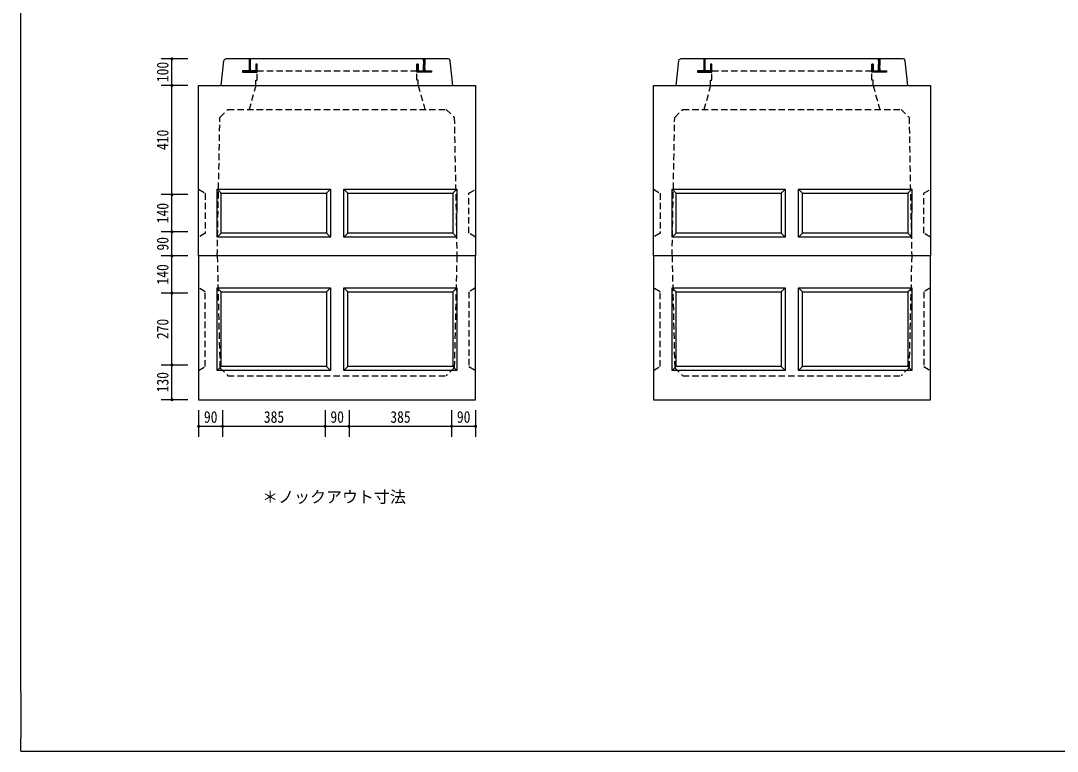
# Model space of a CAD drawing. Units: millimetres, scale not verified. Extents: x -3704 to 3796, y -2790 to 2696.
# Drawn here: x -3704 to 189, y -2790 to -47 of the extents above; entities that cross this region are included whole.
import ezdxf
from ezdxf.enums import TextEntityAlignment as Align

# ---------------------------------------------------------------- set-up
doc = ezdxf.new("R2010")
doc.units = ezdxf.units.MM
doc.header["$LTSCALE"] = 20
doc.linetypes.add('DASHED1', pattern=[1.8, 1.2, -0.6])
doc.layers.add('0-0_レイヤ_1', color=7, linetype='Continuous')
doc.layers.add('0-9_レイヤ10', color=7, linetype='Continuous')
doc.styles.add('HG丸ｺﾞｼｯｸM-PRO', font='')
doc.styles.add('ＭＳ ゴシック', font='')
doc.styles.get('HG丸ｺﾞｼｯｸM-PRO').set_extended_font_data('HG丸ｺﾞｼｯｸM-PRO')
doc.styles.get('ＭＳ ゴシック').set_extended_font_data('MS Gothic')

msp = doc.modelspace()

# ---------------------------------------------------------------- hatches: boundary and pattern name
at = {"layer": '0-9_レイヤ10'}
for points in [[(-3130.12, -190, 1), (-3142.12, -190, 1)], [(-3130.12, -290, 1), (-3142.12, -290, 1)], [(-3130.12, -700, 1), (-3142.12, -700, 1)], [(-3130.12, -840, 1), (-3142.12, -840, 1)], [(-3130.12, -930, 1), (-3142.12, -930, 1)], [(-3130.12, -1070, 1), (-3142.12, -1070, 1)], [(-3130.12, -1340, 1), (-3142.12, -1340, 1)], [(-3130.12, -1470, 1), (-3142.12, -1470, 1)], [(-3030.12, -1570, 1), (-3042.12, -1570, 1)], [(-2940.12, -1570, 1), (-2952.12, -1570, 1)], [(-2555.12, -1570, 1), (-2567.12, -1570, 1)], [(-2465.12, -1570, 1), (-2477.12, -1570, 1)], [(-2080.12, -1570, 1), (-2092.12, -1570, 1)], [(-1990.12, -1570, 1), (-2002.12, -1570, 1)]]:
    msp.add_hatch(color=256, dxfattribs=at).paths.add_polyline_path(points)

# ---------------------------------------------------------------- linework, layer by layer
at = {"layer": '0-0_レイヤ_1'}
for p, q in [((-3704.12, -2568.82), (-3704.12, 2646.47)), ((-2098.62, -190), (-2933.62, -190)), ((-2846.12, -192), (-2841.12, -192)), ((-2846.12, -194), (-2841.12, -194)), ((-2191.12, -192), (-2186.12, -192)), ((-2191.12, -194), (-2186.12, -194)), ((-390.62, -190), (-1225.62, -190)), ((-1138.12, -192), (-1133.12, -192)), ((-1138.12, -194), (-1133.12, -194)), ((-483.12, -192), (-478.12, -192)), ((-483.12, -194), (-478.12, -194)), ((-2951.12, -290), (-2941.12, -197.5)), ((-2846.12, -196), (-2841.12, -196)), ((-2846.12, -198), (-2841.12, -198)), ((-2846.12, -200), (-2841.12, -200)), ((-2846.12, -202), (-2841.12, -202)), ((-2846.12, -204), (-2841.12, -204)), ((-2846.12, -206), (-2841.12, -206)), ((-2846.12, -208), (-2841.12, -208)), ((-2846.12, -210), (-2841.12, -210)), ((-2846.12, -212), (-2841.12, -212)), ((-2846.12, -214), (-2841.12, -214)), ((-2846.12, -216), (-2841.12, -216)), ((-2846.12, -218), (-2841.12, -218)), ((-2846.12, -220), (-2841.12, -220)), ((-2846.12, -222), (-2841.12, -222)), ((-2846.12, -224), (-2841.12, -224)), ((-2846.12, -226), (-2841.12, -226)), ((-2846.12, -228), (-2841.12, -228)), ((-2846.12, -230), (-2841.12, -230)), ((-2846.12, -232), (-2841.12, -232)), ((-2821.12, -210), (-2816.12, -210)), ((-2821.12, -212), (-2816.12, -212)), ((-2821.12, -214), (-2816.12, -214)), ((-2821.12, -216), (-2816.12, -216)), ((-2821.12, -218), (-2816.12, -218)), ((-2821.12, -220), (-2816.12, -220)), ((-2821.12, -222), (-2816.12, -222)), ((-2821.12, -224), (-2816.12, -224)), ((-2821.12, -226), (-2816.12, -226)), ((-2821.12, -228), (-2816.12, -228)), ((-2821.12, -230), (-2816.12, -230)), ((-2821.12, -232), (-2816.12, -232)), ((-2216.12, -210), (-2211.12, -210)), ((-2216.12, -212), (-2211.12, -212)), ((-2216.12, -214), (-2211.12, -214)), ((-2216.12, -216), (-2211.12, -216)), ((-2216.12, -218), (-2211.12, -218)), ((-2216.12, -220), (-2211.12, -220)), ((-2216.12, -222), (-2211.12, -222)), ((-2216.12, -224), (-2211.12, -224)), ((-2216.12, -226), (-2211.12, -226)), ((-2216.12, -228), (-2211.12, -228)), ((-2216.12, -230), (-2211.12, -230)), ((-2216.12, -232), (-2211.12, -232)), ((-2191.12, -196), (-2186.12, -196)), ((-2191.12, -198), (-2186.12, -198)), ((-2191.12, -200), (-2186.12, -200)), ((-2191.12, -202), (-2186.12, -202)), ((-2191.12, -204), (-2186.12, -204)), ((-2191.12, -206), (-2186.12, -206)), ((-2191.12, -208), (-2186.12, -208)), ((-2191.12, -210), (-2186.12, -210)), ((-2191.12, -212), (-2186.12, -212)), ((-2191.12, -214), (-2186.12, -214)), ((-2191.12, -216), (-2186.12, -216)), ((-2191.12, -218), (-2186.12, -218)), ((-2191.12, -220), (-2186.12, -220)), ((-2191.12, -222), (-2186.12, -222)), ((-2191.12, -224), (-2186.12, -224)), ((-2191.12, -226), (-2186.12, -226)), ((-2191.12, -228), (-2186.12, -228)), ((-2191.12, -230), (-2186.12, -230)), ((-2191.12, -232), (-2186.12, -232)), ((-2081.12, -290), (-2091.12, -197.5)), ((-1243.12, -290), (-1233.12, -197.5)), ((-1138.12, -196), (-1133.12, -196)), ((-1138.12, -198), (-1133.12, -198)), ((-1138.12, -200), (-1133.12, -200)), ((-1138.12, -202), (-1133.12, -202)), ((-1138.12, -204), (-1133.12, -204)), ((-1138.12, -206), (-1133.12, -206)), ((-1138.12, -208), (-1133.12, -208)), ((-1138.12, -210), (-1133.12, -210)), ((-1138.12, -212), (-1133.12, -212)), ((-1138.12, -214), (-1133.12, -214)), ((-1138.12, -216), (-1133.12, -216)), ((-1138.12, -218), (-1133.12, -218)), ((-1138.12, -220), (-1133.12, -220)), ((-1138.12, -222), (-1133.12, -222)), ((-1138.12, -224), (-1133.12, -224)), ((-1138.12, -226), (-1133.12, -226)), ((-1138.12, -228), (-1133.12, -228)), ((-1138.12, -230), (-1133.12, -230)), ((-1138.12, -232), (-1133.12, -232)), ((-1113.12, -210), (-1108.12, -210)), ((-1113.12, -212), (-1108.12, -212)), ((-1113.12, -214), (-1108.12, -214)), ((-1113.12, -216), (-1108.12, -216)), ((-1113.12, -218), (-1108.12, -218)), ((-1113.12, -220), (-1108.12, -220)), ((-1113.12, -222), (-1108.12, -222)), ((-1113.12, -224), (-1108.12, -224)), ((-1113.12, -226), (-1108.12, -226)), ((-1113.12, -228), (-1108.12, -228)), ((-1113.12, -230), (-1108.12, -230)), ((-1113.12, -232), (-1108.12, -232)), ((-508.12, -210), (-503.12, -210)), ((-508.12, -212), (-503.12, -212)), ((-508.12, -214), (-503.12, -214)), ((-508.12, -216), (-503.12, -216)), ((-508.12, -218), (-503.12, -218)), ((-508.12, -220), (-503.12, -220)), ((-508.12, -222), (-503.12, -222)), ((-508.12, -224), (-503.12, -224)), ((-508.12, -226), (-503.12, -226)), ((-508.12, -228), (-503.12, -228)), ((-508.12, -230), (-503.12, -230)), ((-508.12, -232), (-503.12, -232)), ((-483.12, -196), (-478.12, -196)), ((-483.12, -198), (-478.12, -198)), ((-483.12, -200), (-478.12, -200)), ((-483.12, -202), (-478.12, -202)), ((-483.12, -204), (-478.12, -204)), ((-483.12, -206), (-478.12, -206)), ((-483.12, -208), (-478.12, -208)), ((-483.12, -210), (-478.12, -210)), ((-483.12, -212), (-478.12, -212)), ((-483.12, -214), (-478.12, -214)), ((-483.12, -216), (-478.12, -216)), ((-483.12, -218), (-478.12, -218)), ((-483.12, -220), (-478.12, -220)), ((-483.12, -222), (-478.12, -222)), ((-483.12, -224), (-478.12, -224)), ((-483.12, -226), (-478.12, -226)), ((-483.12, -228), (-478.12, -228)), ((-483.12, -230), (-478.12, -230)), ((-483.12, -232), (-478.12, -232)), ((-373.12, -290), (-383.12, -197.5)), ((-2871.12, -236), (-2821.12, -236)), ((-2871.12, -238), (-2821.12, -238)), ((-2871.12, -240), (-2821.12, -240)), ((-2846.12, -234), (-2841.12, -234)), ((-2821.12, -234), (-2816.12, -234)), ((-2821.12, -236), (-2816.12, -236)), ((-2821.12, -238), (-2816.12, -238)), ((-2821.12, -240), (-2816.12, -240)), ((-2216.12, -234), (-2211.12, -234)), ((-2216.12, -236), (-2161.12, -236)), ((-2216.12, -238), (-2161.12, -238)), ((-2191.12, -234), (-2186.12, -234)), ((-1163.12, -236), (-1113.12, -236)), ((-1163.12, -238), (-1113.12, -238)), ((-1163.12, -240), (-1113.12, -240)), ((-1138.12, -234), (-1133.12, -234)), ((-1113.12, -234), (-1108.12, -234)), ((-1113.12, -236), (-1108.12, -236)), ((-1113.12, -238), (-1108.12, -238)), ((-1113.12, -240), (-1108.12, -240)), ((-508.12, -234), (-503.12, -234)), ((-508.12, -236), (-453.12, -236)), ((-508.12, -238), (-453.12, -238)), ((-483.12, -234), (-478.12, -234)), ((-2951.12, -695), (-2966.12, -680)), ((-2556.12, -695), (-2541.12, -680)), ((-2476.12, -695), (-2491.12, -680)), ((-2081.12, -695), (-2066.12, -680)), ((-1243.12, -695), (-1258.12, -680)), ((-848.12, -695), (-833.12, -680)), ((-768.12, -695), (-783.12, -680)), ((-373.12, -695), (-358.12, -680)), ((-2951.12, -845), (-2966.12, -860)), ((-2556.12, -845), (-2541.12, -860)), ((-2066.12, -860), (-2081.12, -845)), ((-1243.12, -845), (-1258.12, -860)), ((-848.12, -845), (-833.12, -860)), ((-358.12, -860), (-373.12, -845)), ((-1996.12, -930), (-3036.12, -930)), ((-1996.12, -930), (-3036.12, -930)), ((-288.12, -930), (-1328.12, -930)), ((-288.12, -930), (-1328.12, -930)), ((-2966.12, -1050), (-2951.12, -1065)), ((-2556.12, -1065), (-2541.12, -1050)), ((-2081.12, -1065), (-2066.12, -1050)), ((-1258.12, -1050), (-1243.12, -1065)), ((-848.12, -1065), (-833.12, -1050)), ((-373.12, -1065), (-358.12, -1050)), ((-2966.12, -1360), (-2951.12, -1345)), ((-2541.12, -1360), (-2556.12, -1345)), ((-2491.12, -1360), (-2476.12, -1345)), ((-2066.12, -1360), (-2081.12, -1345)), ((-1258.12, -1360), (-1243.12, -1345)), ((-833.12, -1360), (-848.12, -1345)), ((-783.12, -1360), (-768.12, -1345)), ((-358.12, -1360), (-373.12, -1345)), ((-3704.12, -2568.82), (-3704.12, -2740.32)), ((-3704.12, -2790.32), (-3704.12, -2740.32)), ((-3704.12, -2790.32), (-3532.94, -2790.32))]:
    msp.add_line(p, q, dxfattribs=at)
at = {"layer": '0-0_レイヤ_1', "linetype": 'DASHED1'}
for p, q in [((-2816.12, -235), (-2216.12, -235)), ((-1108.12, -235), (-508.12, -235)), ((-2821.12, -290), (-2846.12, -380)), ((-2211.12, -290), (-2186.12, -380)), ((-1113.12, -290), (-1138.12, -380)), ((-503.12, -290), (-478.12, -380)), ((-2926.12, -1380), (-2106.12, -1380)), ((-1218.12, -1380), (-398.12, -1380))]:
    msp.add_line(p, q, dxfattribs=at)
at = {"layer": '0-0_レイヤ_1'}
for points in [[(-2941.12, -197.5), (-2939.11, -192.18), (-2933.62, -190)], [(-2841.12, -235), (-2841.12, -190), (-2846.12, -190), (-2846.12, -235)], [(-2091.12, -197.5), (-2093.57, -191.85), (-2098.62, -190)], [(-1233.12, -197.5), (-1231.11, -192.18), (-1225.62, -190)], [(-1133.12, -235), (-1133.12, -190), (-1138.12, -190), (-1138.12, -235)], [(-383.12, -197.5), (-385.57, -191.85), (-390.62, -190)], [(-2821.12, -235), (-2871.12, -235), (-2871.12, -240), (-2821.12, -240)], [(-1113.12, -235), (-1163.12, -235), (-1163.12, -240), (-1113.12, -240)], [(-2491.12, -860), (-2476.12, -845), (-2476.12, -695), (-2081.12, -695), (-2081.12, -845), (-2476.12, -845)], [(-783.12, -860), (-768.12, -845), (-768.12, -695), (-373.12, -695), (-373.12, -845), (-768.12, -845)], [(-2491.12, -1050), (-2476.12, -1065), (-2081.12, -1065), (-2081.12, -1345), (-2476.12, -1345), (-2476.12, -1065)], [(-783.12, -1050), (-768.12, -1065), (-373.12, -1065), (-373.12, -1345), (-768.12, -1345), (-768.12, -1065)], [(-3532.94, -2790.32), (3545.88, -2790.32), (3795.88, -2790.32), (3795.88, -2740.32)]]:
    msp.add_lwpolyline(points, dxfattribs=at)
at = {"layer": '0-0_レイヤ_1', "linetype": 'DASHED1'}
for points in [[(-2821.12, -290), (-2821.12, -270), (-2816.12, -270), (-2816.12, -210), (-2821.12, -210), (-2821.12, -235), (-2841.12, -235), (-2841.12, -190), (-2846.12, -190), (-2846.12, -235), (-2871.12, -235), (-2871.12, -240), (-2816.12, -240)], [(-2211.12, -290), (-2211.12, -270), (-2216.12, -270), (-2216.12, -210), (-2211.12, -210), (-2211.12, -235), (-2191.12, -235), (-2191.12, -190), (-2186.12, -190), (-2186.12, -235), (-2161.12, -235), (-2161.12, -240), (-2216.12, -240)], [(-1113.12, -290), (-1113.12, -270), (-1108.12, -270), (-1108.12, -210), (-1113.12, -210), (-1113.12, -235), (-1133.12, -235), (-1133.12, -190), (-1138.12, -190), (-1138.12, -235), (-1163.12, -235), (-1163.12, -240), (-1108.12, -240)], [(-503.12, -290), (-503.12, -270), (-508.12, -270), (-508.12, -210), (-503.12, -210), (-503.12, -235), (-483.12, -235), (-483.12, -190), (-478.12, -190), (-478.12, -235), (-453.12, -235), (-453.12, -240), (-508.12, -240)], [(-2966.12, -930), (-2956.12, -410), (-2926.12, -380), (-2106.12, -380), (-2076.12, -410), (-2066.12, -930)], [(-1258.12, -930), (-1248.12, -410), (-1218.12, -380), (-398.12, -380), (-368.12, -410), (-358.12, -930)], [(-3036.12, -680), (-3011.12, -695), (-3011.12, -845), (-3036.12, -860)], [(-1996.12, -860), (-2021.12, -845), (-2021.12, -695), (-1996.12, -680)], [(-1328.12, -680), (-1303.12, -695), (-1303.12, -845), (-1328.12, -860)], [(-288.12, -860), (-313.12, -845), (-313.12, -695), (-288.12, -680)], [(-2966.12, -930), (-2956.12, -1350), (-2926.12, -1380)], [(-2066.12, -930), (-2076.12, -1350), (-2106.12, -1380)], [(-1258.12, -930), (-1248.12, -1350), (-1218.12, -1380)], [(-358.12, -930), (-368.12, -1350), (-398.12, -1380)], [(-3036.12, -1360), (-3011.12, -1345), (-3011.12, -1065), (-3036.12, -1050)], [(-1996.12, -1050), (-2021.12, -1065), (-2021.12, -1345), (-1996.12, -1360)], [(-1328.12, -1360), (-1303.12, -1345), (-1303.12, -1065), (-1328.12, -1050)], [(-288.12, -1050), (-313.12, -1065), (-313.12, -1345), (-288.12, -1360)]]:
    msp.add_lwpolyline(points, dxfattribs=at)
at = {"layer": '0-0_レイヤ_1'}
for points in [[(-2191.12, -235), (-2186.12, -235), (-2186.12, -190), (-2191.12, -190)], [(-483.12, -235), (-478.12, -235), (-478.12, -190), (-483.12, -190)], [(-2816.12, -240), (-2816.12, -210), (-2821.12, -210), (-2821.12, -240)], [(-2216.12, -235), (-2211.12, -235), (-2211.12, -210), (-2216.12, -210)], [(-1108.12, -240), (-1108.12, -210), (-1113.12, -210), (-1113.12, -240)], [(-508.12, -235), (-503.12, -235), (-503.12, -210), (-508.12, -210)], [(-2216.12, -235), (-2161.12, -235), (-2161.12, -240), (-2216.12, -240)], [(-508.12, -235), (-453.12, -235), (-453.12, -240), (-508.12, -240)], [(-3036.12, -930), (-3036.12, -290), (-1996.12, -290), (-1996.12, -930)], [(-1328.12, -930), (-1328.12, -290), (-288.12, -290), (-288.12, -930)], [(-2966.12, -860), (-2966.12, -680), (-2541.12, -680), (-2541.12, -860)], [(-2951.12, -845), (-2951.12, -695), (-2556.12, -695), (-2556.12, -845)], [(-2491.12, -860), (-2491.12, -680), (-2066.12, -680), (-2067.47, -860)], [(-1258.12, -860), (-1258.12, -680), (-833.12, -680), (-833.12, -860)], [(-1243.12, -845), (-1243.12, -695), (-848.12, -695), (-848.12, -845)], [(-783.12, -860), (-783.12, -680), (-358.12, -680), (-359.47, -860)], [(-1996.12, -930), (-3036.12, -930), (-3036.12, -1470), (-1996.12, -1470)], [(-288.12, -930), (-1328.12, -930), (-1328.12, -1470), (-288.12, -1470)], [(-2966.12, -1050), (-2541.12, -1050), (-2541.12, -1360), (-2966.12, -1360)], [(-2491.12, -1050), (-2066.12, -1050), (-2066.12, -1360), (-2491.12, -1360)], [(-1258.12, -1050), (-833.12, -1050), (-833.12, -1360), (-1258.12, -1360)], [(-783.12, -1050), (-358.12, -1050), (-358.12, -1360), (-783.12, -1360)], [(-2951.12, -1065), (-2556.12, -1065), (-2556.12, -1345), (-2951.12, -1345)], [(-1243.12, -1065), (-848.12, -1065), (-848.12, -1345), (-1243.12, -1345)]]:
    msp.add_lwpolyline(points, close=True, dxfattribs=at)
at = {"layer": '0-9_レイヤ10'}
for p, q in [((-3076.12, -190), (-3176.12, -190)), ((-3136.12, -290), (-3136.12, -190)), ((-3076.12, -290), (-3176.12, -290)), ((-3136.12, -700), (-3136.12, -290)), ((-3076.12, -700), (-3176.12, -700)), ((-3136.12, -840), (-3136.12, -700)), ((-3076.12, -840), (-3176.12, -840)), ((-3136.12, -930), (-3136.12, -840)), ((-3076.12, -930), (-3176.12, -930)), ((-3136.12, -1070), (-3136.12, -930)), ((-3076.12, -1070), (-3176.12, -1070)), ((-3136.12, -1340), (-3136.12, -1070)), ((-3076.12, -1340), (-3176.12, -1340)), ((-3136.12, -1470), (-3136.12, -1340)), ((-3076.12, -1470), (-3176.12, -1470)), ((-3036.12, -1510), (-3036.12, -1610)), ((-2946.12, -1510), (-2946.12, -1610)), ((-2561.12, -1510), (-2561.12, -1610)), ((-2471.12, -1510), (-2471.12, -1610)), ((-2086.12, -1510), (-2086.12, -1610)), ((-1996.12, -1510), (-1996.12, -1610)), ((-3036.12, -1570), (-2946.12, -1570)), ((-2946.12, -1570), (-2561.12, -1570)), ((-2561.12, -1570), (-2471.12, -1570)), ((-2471.12, -1570), (-2086.12, -1570)), ((-2086.12, -1570), (-1996.12, -1570))]:
    msp.add_line(p, q, dxfattribs=at)

# ---------------------------------------------------------------- texts
at = {"layer": '0-9_レイヤ10', "style": 'ＭＳ ゴシック', "width": 0.85}
for s, p in [('100', (-3136.12, -277.5)), ('410', (-3136.12, -532.5)), ('140', (-3136.12, -807.5)), ('90', (-3136.12, -910)), ('140', (-3136.12, -1037.5)), ('270', (-3136.12, -1242.5)), ('130', (-3136.12, -1442.5))]:
    msp.add_text(s, height=43.99, rotation=90, dxfattribs=at).set_placement(p, align=Align.BOTTOM_LEFT)
for s, p in [('90', (-3016.12, -1570)), ('385', (-2791.12, -1570)), ('90', (-2541.12, -1570)), ('385', (-2316.12, -1570)), ('90', (-2066.12, -1570))]:
    msp.add_text(s, height=43.99, dxfattribs=at).set_placement(p, align=Align.BOTTOM_LEFT)
at = {"layer": '0-9_レイヤ10', "style": 'HG丸ｺﾞｼｯｸM-PRO'}
msp.add_text('＊ノックアウト寸法', height=43.99, dxfattribs=at).set_placement((-2797.61, -1870.31), align=Align.BOTTOM_LEFT)

doc.saveas('drawing.dxf')
